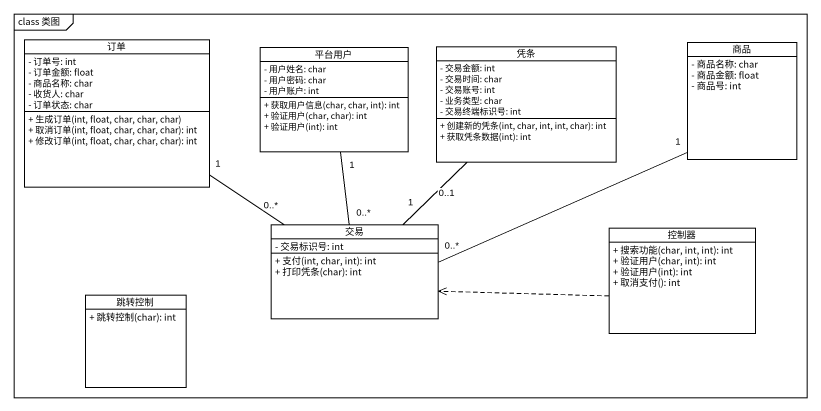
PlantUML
@startuml
mainframe class 类图
hide circle
hide empty members
skinparam classAttributeIconSize 0
class 订单 {
  - 订单号: int
  - 订单金额: float
  - 商品名称: char
  - 收货人: char
  - 订单状态: char
  + 生成订单(int, float, char, char, char)
  + 取消订单(int, float, char, char, char): int
  + 修改订单(int, float, char, char, char): int
}
class 平台用户 {
  - 用户姓名: char
  - 用户密码: char
  - 用户账户: int
  + 获取用户信息(char, char, int): int
  + 验证用户(char, char): int
  + 验证用户(int): int
}
class 凭条 {
  - 交易金额: int
  - 交易时间: char
  - 交易账号: int
  - 业务类型: char
  - 交易终端标识号: int
  + 创建新的凭条(int, char, int, int, char): int
  + 获取凭条数据(int): int
}
class 商品 {
  - 商品名称: char
  - 商品金额: float
  - 商品号: int
}
class 交易 {
  - 交易标识号: int
  + 支付(int, char, int): int
  + 打印凭条(char): int
}
class 控制器 {
  + 搜索功能(char, int, int): int
  + 验证用户(char, int): int
  + 验证用户(int): int
  + 取消支付(): int
}
class 跳转控制 {
  + 跳转控制(char): int
}
交易 "0..*" -up- "1" 订单
交易 "0..*" -up- "1" 平台用户
交易 "1" -up- "0..1" 凭条
交易 "0..*" -right- "1" 商品
控制器 .left.> 交易
@enduml
